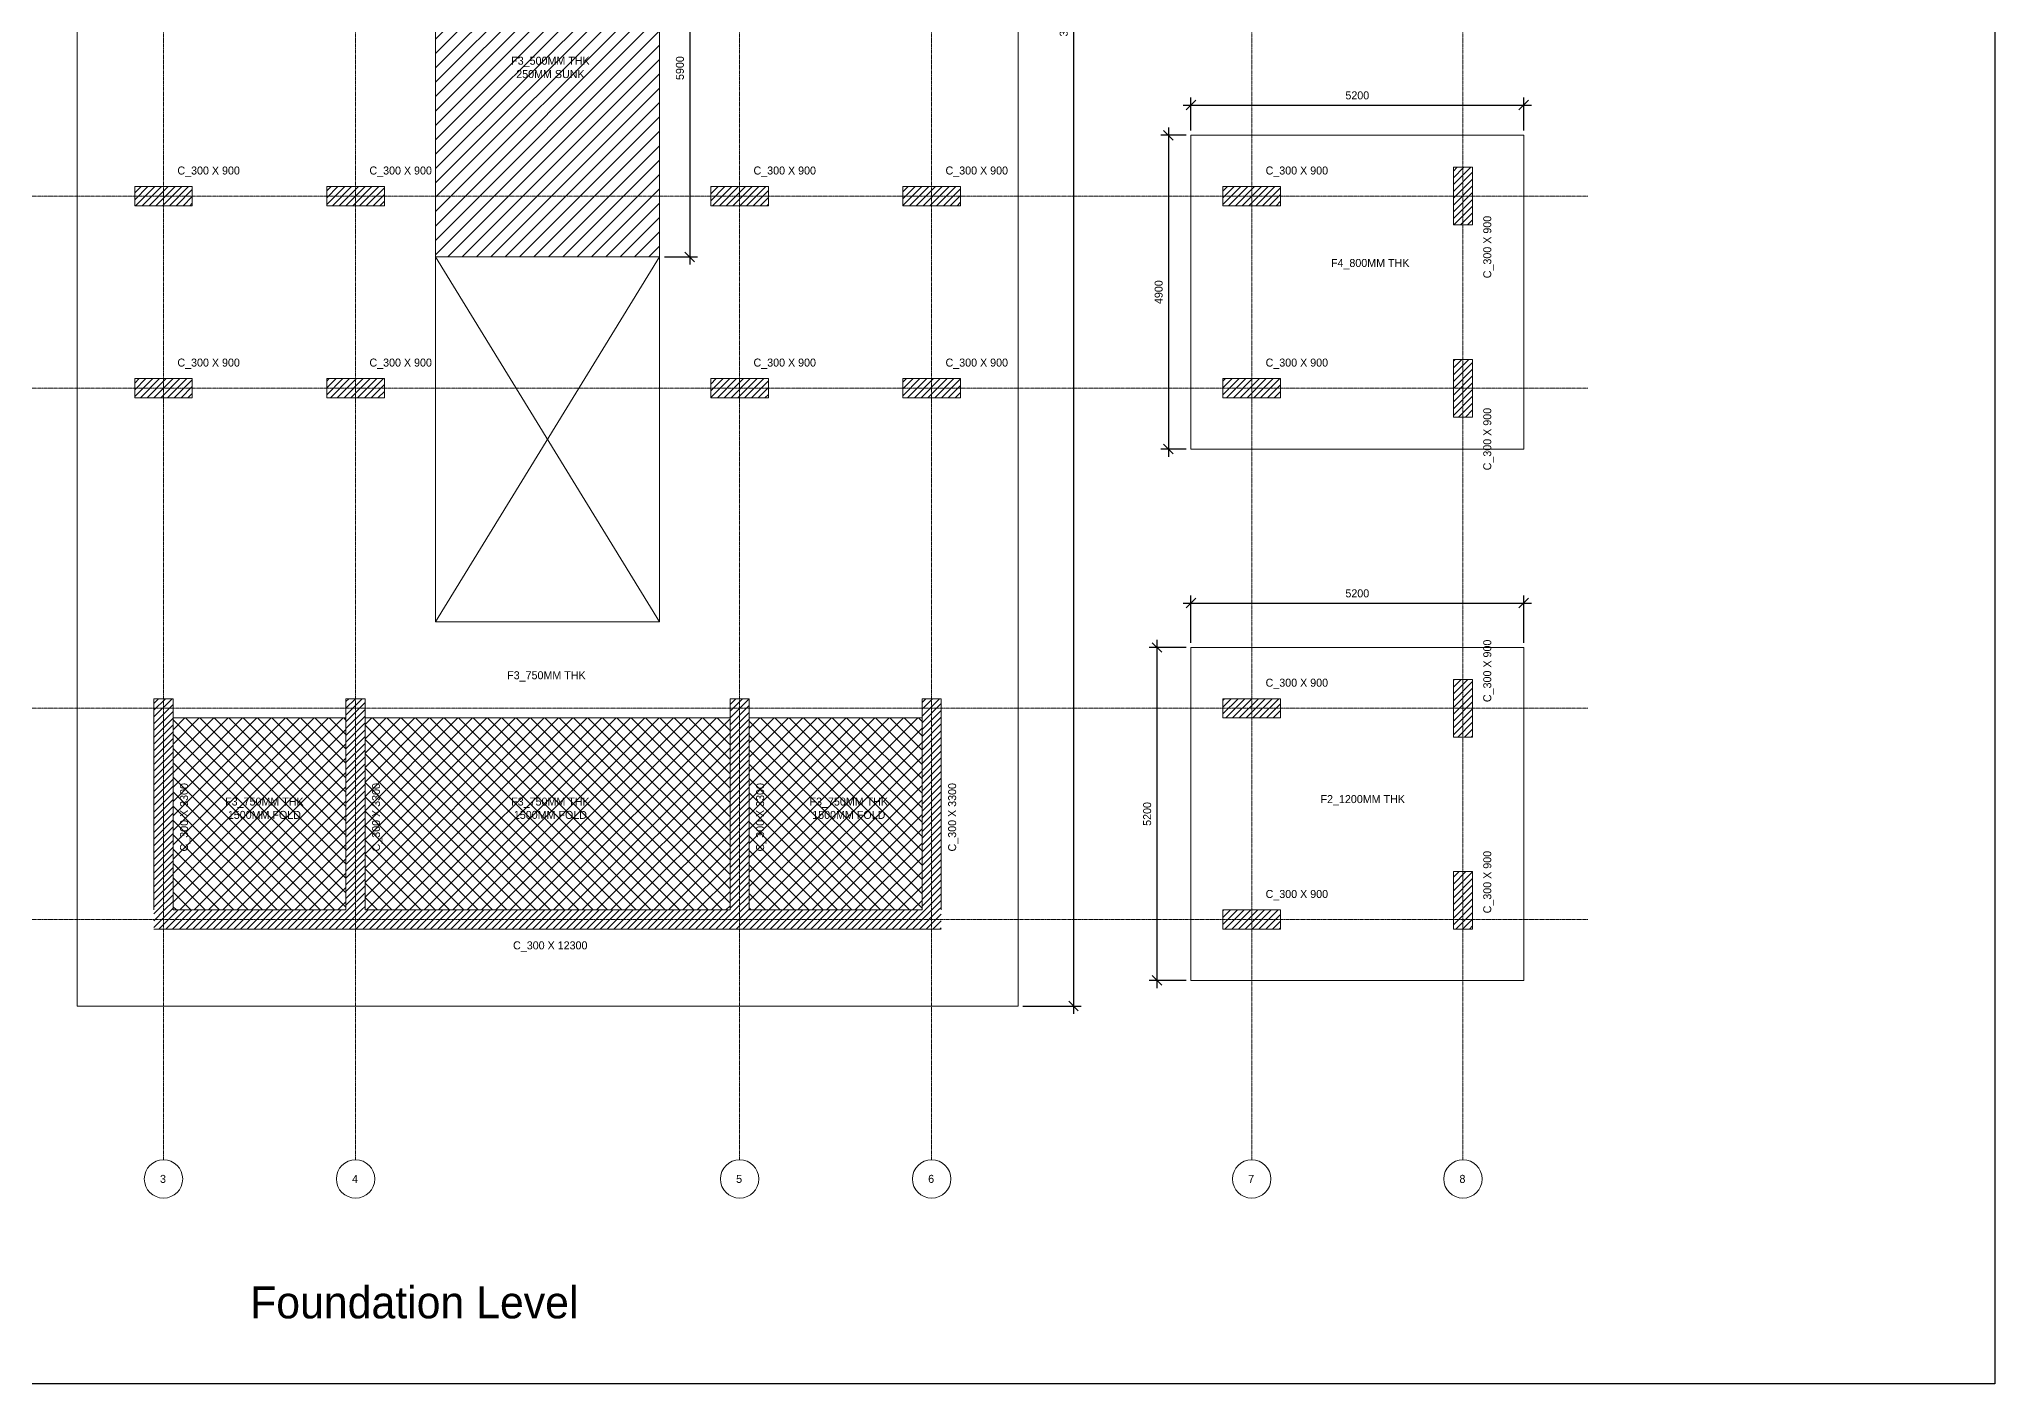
# Model space of a CAD drawing. Header units: millimetres. Extents: x -12446 to 395154, y -7552 to 35181.
# Drawn here: x 4340 to 34893, y -7552 to 13452 of the extents above; entities that cross this region are included whole.
import ezdxf

# ---------------------------------------------------------------- set-up
doc = ezdxf.new("R2010")
doc.units = ezdxf.units.MM
doc.header["$PDMODE"] = 35
doc.linetypes.add('Grid Line', pattern=[22.225, 12.7, -3.175, 3.175, -3.175])
for name, color, linetype, lineweight in [('A-ANNO-DIMS', 211, 'Continuous', 9), ('A-CUTOUT', 12, 'Continuous', 18), ('Boundary', 40, 'Continuous', 30), ('G-ANNO-TEXT', 231, 'Continuous', 9), ('S-COLS', 52, 'Continuous', 18), ('S-COLS-IDEN', 171, 'Continuous', 9), ('S-FND', 2, 'Continuous', 18), ('S-FND-FOLD', 31, 'Continuous', 18), ('S-FND-IDEN', 6, 'Continuous', 18), ('S-FND-SUNK', 9, 'Continuous', 18), ('S-GRID', 1, 'Continuous', 9), ('S-GRID-IDEN', 1, 'Continuous', 9)]:
    doc.layers.add(name, color=color, linetype=linetype, lineweight=lineweight)
doc.styles.add('JetBrains Mono', font='JetBrainsMono-VariableFont_wght.ttf', dxfattribs={"height": 125})
doc.dimstyles.new('Diagonal_-_2_5mm_JetBrains_Mono', dxfattribs={"dimscale": 304.8, "dimtxt": 176.918969, "dimasz": 0.492126, "dimexe": 0.393701, "dimexo": 0.246063, "dimgap": 0.287073, "dimtad": 1, "dimdec": 0, "dimzin": 0, "dimdsep": 46, "dimtxsty": 'JetBrains Mono', "dimblk1": 'OBLIQUE', "dimblk2": 'OBLIQUE', "dimsah": 1, "dimcen": 0.09, "dimdle": 0.393701, "dimazin": 0, "dimtfac": 1, "dimtdec": 4, "dimtix": 1, "dimtmove": 0, "dimatfit": 3, "dimfxl": 1, "dimtvp": 1, "dimtfill": 1, "dimtolj": 1, "dimtzin": 0, "dimarcsym": 2})
pattern_1 = [(45, (-1716.66, 0), (-53.033, 53.033), [])]
pattern_2 = [(45, (-6e-11, -23300), (-112.2532, 112.2532), []), (135, (-6e-11, -23300), (-112.2532, -112.2532), [])]

# ---------------------------------------------------------------- blocks, each defined once
blk = doc.blocks.new('Grid - M_Grid Head - Circle-24584-01 1st Floor Lvl_')
at = {"layer": 'S-GRID-IDEN'}
blk.add_circle((0, 0), 6, dxfattribs=at)
blk = doc.blocks.new('_Oblique')
at = {"color": 0, "linetype": 'ByBlock', "lineweight": -2}
blk.add_line((-0.5, -0.5), (0.5, 0.5), dxfattribs=at)
blk = doc.blocks.new('*D130')
at = {"layer": 'A-ANNO-DIMS', "color": 0, "lineweight": -2, "transparency": 16777216}
for p, q in [((22213, 4644), (27653, 4644)), ((22333, 4025), (22333, 4764)), ((27533, 4025), (27533, 4764))]:
    blk.add_line(p, q, dxfattribs=at)
at = {"layer": 'Defpoints', "color": 0, "transparency": 16777216}
for p in [(27533, 4644), (22333, 3950), (27533, 3950)]:
    blk.add_point(p, dxfattribs=at)
at = {"layer": 'A-ANNO-DIMS', "color": 0, "lineweight": -2, "transparency": 16777216, "xscale": 150, "yscale": 150, "zscale": 150, "rotation": 180}
blk.add_blockref('_Oblique', (22333, 4644), dxfattribs=at)
at = {"layer": 'A-ANNO-DIMS', "color": 0, "lineweight": -2, "transparency": 16777216, "xscale": 150, "yscale": 150, "zscale": 150}
blk.add_blockref('_Oblique', (27533, 4644), dxfattribs=at)
at = {"layer": 'A-ANNO-DIMS', "color": 0, "transparency": 16777216, "insert": (24933, 4795), "char_height": 125, "attachment_point": 5, "style": 'JetBrains Mono', "bg_fill": 3, "box_fill_scale": 1.1, "bg_fill_color": 9, "bg_fill_true_color": 13158600, "bg_fill_transparency": 0}
blk.add_mtext('\\A1;5200', dxfattribs=at)
blk = doc.blocks.new('*D132')
at = {"layer": 'A-ANNO-DIMS', "color": 0, "lineweight": -2, "transparency": 16777216}
for p, q in [((21802, 4070), (21802, -1370)), ((22258, 3950), (21682, 3950)), ((22258, -1250), (21682, -1250))]:
    blk.add_line(p, q, dxfattribs=at)
at = {"layer": 'Defpoints', "color": 0, "transparency": 16777216}
for p in [(22333, 3950), (21802, -1250), (22333, -1250)]:
    blk.add_point(p, dxfattribs=at)
at = {"layer": 'A-ANNO-DIMS', "color": 0, "lineweight": -2, "transparency": 16777216, "xscale": 150, "yscale": 150, "zscale": 150}
for p, rotation in [((21802, 3950), 90), ((21802, -1250), 270)]:
    blk.add_blockref('_Oblique', p, dxfattribs=dict(at, rotation=rotation))
at = {"layer": 'A-ANNO-DIMS', "color": 0, "transparency": 16777216, "insert": (21650, 1350), "char_height": 125, "attachment_point": 5, "rotation": 90, "style": 'JetBrains Mono', "bg_fill": 3, "box_fill_scale": 1.1, "bg_fill_color": 9, "bg_fill_true_color": 13158600, "bg_fill_transparency": 0}
blk.add_mtext('\\A1;5200', dxfattribs=at)
blk = doc.blocks.new('*D139')
at = {"layer": 'A-ANNO-DIMS', "color": 0, "lineweight": -2, "transparency": 16777216}
for p, q in [((22333, 12025), (22333, 12542)), ((27533, 12025), (27533, 12542)), ((22213, 12422), (27653, 12422))]:
    blk.add_line(p, q, dxfattribs=at)
at = {"layer": 'Defpoints', "color": 0, "transparency": 16777216}
for p in [(27533, 12422), (22333, 11950), (27533, 11950)]:
    blk.add_point(p, dxfattribs=at)
at = {"layer": 'A-ANNO-DIMS', "color": 0, "lineweight": -2, "transparency": 16777216, "xscale": 150, "yscale": 150, "zscale": 150, "rotation": 180}
blk.add_blockref('_Oblique', (22333, 12422), dxfattribs=at)
at = {"layer": 'A-ANNO-DIMS', "color": 0, "lineweight": -2, "transparency": 16777216, "xscale": 150, "yscale": 150, "zscale": 150}
blk.add_blockref('_Oblique', (27533, 12422), dxfattribs=at)
at = {"layer": 'A-ANNO-DIMS', "color": 0, "transparency": 16777216, "insert": (24933, 12573), "char_height": 125, "attachment_point": 5, "style": 'JetBrains Mono', "bg_fill": 3, "box_fill_scale": 1.1, "bg_fill_color": 9, "bg_fill_true_color": 13158600, "bg_fill_transparency": 0}
blk.add_mtext('\\A1;5200', dxfattribs=at)
blk = doc.blocks.new('*D140')
at = {"layer": 'A-ANNO-DIMS', "color": 0, "lineweight": -2, "transparency": 16777216}
for p, q in [((22258, 11950), (21862, 11950)), ((21982, 12070), (21982, 6930)), ((22258, 7050), (21862, 7050))]:
    blk.add_line(p, q, dxfattribs=at)
at = {"layer": 'Defpoints', "color": 0, "transparency": 16777216}
for p in [(22333, 11950), (21982, 7050), (22333, 7050)]:
    blk.add_point(p, dxfattribs=at)
at = {"layer": 'A-ANNO-DIMS', "color": 0, "lineweight": -2, "transparency": 16777216, "xscale": 150, "yscale": 150, "zscale": 150}
for p, rotation in [((21982, 11950), 90), ((21982, 7050), 270)]:
    blk.add_blockref('_Oblique', p, dxfattribs=dict(at, rotation=rotation))
at = {"layer": 'A-ANNO-DIMS', "color": 0, "transparency": 16777216, "insert": (21830, 9500), "char_height": 125, "attachment_point": 5, "rotation": 90, "style": 'JetBrains Mono', "bg_fill": 3, "box_fill_scale": 1.1, "bg_fill_color": 9, "bg_fill_true_color": 13158600, "bg_fill_transparency": 0}
blk.add_mtext('\\A1;4900', dxfattribs=at)
blk = doc.blocks.new('*D143')
at = {"layer": 'A-ANNO-DIMS', "color": 0, "lineweight": -2, "transparency": 16777216}
for p, q in [((19708, 29100), (20619, 29100)), ((20499, 29220), (20499, -1770)), ((19708, -1650), (20619, -1650))]:
    blk.add_line(p, q, dxfattribs=at)
at = {"layer": 'Defpoints', "color": 0, "transparency": 16777216}
for p in [(19633, 29100), (19633, -1650), (20499, -1650)]:
    blk.add_point(p, dxfattribs=at)
at = {"layer": 'A-ANNO-DIMS', "color": 0, "lineweight": -2, "transparency": 16777216, "xscale": 150, "yscale": 150, "zscale": 150}
for p, rotation in [((20499, 29100), 90), ((20499, -1650), 270)]:
    blk.add_blockref('_Oblique', p, dxfattribs=dict(at, rotation=rotation))
at = {"layer": 'A-ANNO-DIMS', "color": 0, "transparency": 16777216, "insert": (20347, 13725), "char_height": 125, "attachment_point": 5, "rotation": 90, "style": 'JetBrains Mono', "bg_fill": 3, "box_fill_scale": 1.1, "bg_fill_color": 9, "bg_fill_true_color": 13158600, "bg_fill_transparency": 0}
blk.add_mtext('\\A1;30750', dxfattribs=at)
blk = doc.blocks.new('*D145')
at = {"layer": 'A-ANNO-DIMS', "color": 0, "lineweight": -2, "transparency": 16777216}
for p, q in [((14108, 15950), (14623, 15950)), ((14503, 16070), (14503, 9930)), ((14108, 10050), (14623, 10050))]:
    blk.add_line(p, q, dxfattribs=at)
at = {"layer": 'Defpoints', "color": 0, "transparency": 16777216}
for p in [(14033, 15950), (14033, 10050), (14503, 10050)]:
    blk.add_point(p, dxfattribs=at)
at = {"layer": 'A-ANNO-DIMS', "color": 0, "lineweight": -2, "transparency": 16777216, "xscale": 150, "yscale": 150, "zscale": 150}
for p, rotation in [((14503, 15950), 90), ((14503, 10050), 270)]:
    blk.add_blockref('_Oblique', p, dxfattribs=dict(at, rotation=rotation))
at = {"layer": 'A-ANNO-DIMS', "color": 0, "transparency": 16777216, "insert": (14351, 13000), "char_height": 125, "attachment_point": 5, "rotation": 90, "style": 'JetBrains Mono', "bg_fill": 3, "box_fill_scale": 1.1, "bg_fill_color": 9, "bg_fill_true_color": 13158600, "bg_fill_transparency": 0}
blk.add_mtext('\\A1;5900', dxfattribs=at)

msp = doc.modelspace()

# ---------------------------------------------------------------- hatches: boundary and pattern name
at = {"layer": 'S-COLS'}
h = msp.add_hatch(dxfattribs=at)
h.set_pattern_fill('FP_1', color=8, style=0, pattern_type=2)
h.set_pattern_definition(pattern_1)
h.paths.add_polyline_path([(26433.3, 10550), (26733.3, 10550), (26733.3, 11450), (26433.3, 11450), (26433.3, 10850)])
h = msp.add_hatch(dxfattribs=at)
h.set_pattern_fill('FP_1', color=8, style=0, pattern_type=2)
h.set_pattern_definition(pattern_1)
h.paths.add_polyline_path([(6733.3, 10850), (6733.3, 11150), (5833.3, 11150), (5833.3, 10850), (6517.6, 10850)])
h = msp.add_hatch(dxfattribs=at)
h.set_pattern_fill('FP_1', color=8, style=0, pattern_type=2)
h.set_pattern_definition(pattern_1)
h.paths.add_polyline_path([(9433.3, 10850), (9733.3, 10850), (9733.3, 11150), (8833.3, 11150), (8833.3, 10850), (9133.3, 10850)])
h = msp.add_hatch(dxfattribs=at)
h.set_pattern_fill('FP_1', color=8, style=0, pattern_type=2)
h.set_pattern_definition(pattern_1)
h.paths.add_polyline_path([(15433.3, 10850), (15733.3, 10850), (15733.3, 11150), (14833.3, 11150), (14833.3, 10850), (15133.3, 10850)])
h = msp.add_hatch(dxfattribs=at)
h.set_pattern_fill('FP_1', color=8, style=0, pattern_type=2)
h.set_pattern_definition(pattern_1)
h.paths.add_polyline_path([(18733.3, 10850), (18733.3, 11150), (17833.3, 11150), (17833.3, 10850), (18433.3, 10850)])
h = msp.add_hatch(dxfattribs=at)
h.set_pattern_fill('FP_1', color=8, style=0, pattern_type=2)
h.set_pattern_definition(pattern_1)
h.paths.add_polyline_path([(23133.3, 10850), (23733.3, 10850), (23733.3, 11150), (22833.3, 11150), (22833.3, 10850)])
h = msp.add_hatch(dxfattribs=at)
h.set_pattern_fill('FP_1', color=8, style=0, pattern_type=2)
h.set_pattern_definition(pattern_1)
h.paths.add_polyline_path([(26433.3, 7550), (26733.3, 7550), (26733.3, 8450), (26433.3, 8450), (26433.3, 7850)])
h = msp.add_hatch(dxfattribs=at)
h.set_pattern_fill('FP_1', color=8, style=0, pattern_type=2)
h.set_pattern_definition(pattern_1)
h.paths.add_polyline_path([(6733.3, 7850), (6733.3, 8150), (5833.3, 8150), (5833.3, 7850), (6433.3, 7850)])
h = msp.add_hatch(dxfattribs=at)
h.set_pattern_fill('FP_1', color=8, style=0, pattern_type=2)
h.set_pattern_definition(pattern_1)
h.paths.add_polyline_path([(9733.3, 7850), (9733.3, 8150), (8833.3, 8150), (8833.3, 7850), (9433.3, 7850)])
h = msp.add_hatch(dxfattribs=at)
h.set_pattern_fill('FP_1', color=8, style=0, pattern_type=2)
h.set_pattern_definition(pattern_1)
h.paths.add_polyline_path([(15433.3, 7850), (15733.3, 7850), (15733.3, 8150), (14833.3, 8150), (14833.3, 7850), (15133.3, 7850)])
h = msp.add_hatch(dxfattribs=at)
h.set_pattern_fill('FP_1', color=8, style=0, pattern_type=2)
h.set_pattern_definition(pattern_1)
h.paths.add_polyline_path([(18733.3, 7850), (18733.3, 8150), (17833.3, 8150), (17833.3, 7850), (18433.3, 7850)])
h = msp.add_hatch(dxfattribs=at)
h.set_pattern_fill('FP_1', color=8, style=0, pattern_type=2)
h.set_pattern_definition(pattern_1)
h.paths.add_polyline_path([(23733.3, 7850), (23733.3, 8150), (22833.3, 8150), (22833.3, 7850), (23433.3, 7850)])
h = msp.add_hatch(dxfattribs=at)
h.set_pattern_fill('FP_1', color=8, style=0, pattern_type=2)
h.set_pattern_definition(pattern_1)
h.paths.add_polyline_path([(26433.3, 2550), (26733.3, 2550), (26733.3, 3450), (26433.3, 3450), (26433.3, 2850)])
h = msp.add_hatch(dxfattribs=at)
h.set_pattern_fill('FP_1', color=8, style=0, pattern_type=2)
h.set_pattern_definition(pattern_1)
h.paths.add_polyline_path([(6433.3, -150), (6433.3, 3150), (6133.3, 3150), (6133.3, -150)])
h = msp.add_hatch(dxfattribs=at)
h.set_pattern_fill('FP_1', color=8, style=0, pattern_type=2)
h.set_pattern_definition(pattern_1)
h.paths.add_polyline_path([(9133.3, -150), (9433.3, -150), (9433.3, 3150), (9133.3, 3150)])
h = msp.add_hatch(dxfattribs=at)
h.set_pattern_fill('FP_1', color=8, style=0, pattern_type=2)
h.set_pattern_definition(pattern_1)
h.paths.add_polyline_path([(15433.3, -150), (15433.3, 3150), (15133.3, 3150), (15133.3, -150)])
h = msp.add_hatch(dxfattribs=at)
h.set_pattern_fill('FP_1', color=8, style=0, pattern_type=2)
h.set_pattern_definition(pattern_1)
h.paths.add_polyline_path([(18433.3, -150), (18433.3, 3150), (18133.3, 3150), (18133.3, -150)])
h = msp.add_hatch(dxfattribs=at)
h.set_pattern_fill('FP_1', color=8, style=0, pattern_type=2)
h.set_pattern_definition(pattern_1)
h.paths.add_polyline_path([(23733.3, 2850), (23733.3, 3150), (22833.3, 3150), (22833.3, 2850), (23433.3, 2850)])
h = msp.add_hatch(dxfattribs=at)
h.set_pattern_fill('FP_1', color=8, style=0, pattern_type=2)
h.set_pattern_definition(pattern_1)
h.paths.add_polyline_path([(26733.3, -450), (26733.3, 450), (26433.3, 450), (26433.3, -450)])
h = msp.add_hatch(dxfattribs=at)
h.set_pattern_fill('FP_1', color=8, style=0, pattern_type=2)
h.set_pattern_definition(pattern_1)
h.paths.add_polyline_path([(18433.3, -450), (18433.3, -150), (6133.3, -150), (6133.3, -450), (11266.6, -450)])
h = msp.add_hatch(dxfattribs=at)
h.set_pattern_fill('FP_1', color=8, style=0, pattern_type=2)
h.set_pattern_definition(pattern_1)
h.paths.add_polyline_path([(23733.3, -450), (23733.3, -150), (22833.3, -150), (22833.3, -450)])
at = {"layer": 'S-FND-FOLD'}
h = msp.add_hatch(dxfattribs=at)
h.set_pattern_fill('ANSI37', color=256, scale=50)
h.set_pattern_definition(pattern_2)
h.paths.add_polyline_path([(9133.3, 2850), (6433.3, 2850), (6433.3, -150), (9133.3, -150)])
h.paths.add_polyline_path([(7106.3, 1210), (8508.4, 1210), (8508.4, 1706.9), (7106.3, 1706.9)], flags=24)
h.paths.add_polyline_path([(6748.3, 617.7), (6748.3, 1913), (6459.7, 1913), (6459.7, 617.7)], flags=24)
h = msp.add_hatch(dxfattribs=at)
h.set_pattern_fill('ANSI37', color=256, scale=50)
h.set_pattern_definition(pattern_2)
h.paths.add_polyline_path([(15133.3, 2850), (9433.3, 2850), (9433.3, -150), (15133.3, -150)])
h.paths.add_polyline_path([(9748.3, 617.7), (9748.3, 1913), (9459.7, 1913), (9459.7, 617.7)], flags=24)
h.paths.add_polyline_path([(11574.6, 1210), (12976.6, 1210), (12976.6, 1706.9), (11574.6, 1706.9)], flags=24)
h = msp.add_hatch(dxfattribs=at)
h.set_pattern_fill('ANSI37', color=256, scale=50)
h.set_pattern_definition(pattern_2)
h.paths.add_polyline_path([(18133.3, 2850), (15433.3, 2850), (15433.3, -150), (18133.3, -150)])
h.paths.add_polyline_path([(16235.9, 1210), (17637.9, 1210), (17637.9, 1706.9), (16235.9, 1706.9)], flags=24)
h.paths.add_polyline_path([(15748.3, 617.7), (15748.3, 1913), (15459.7, 1913), (15459.7, 617.7)], flags=24)
at = {"layer": 'S-FND-SUNK'}
h = msp.add_hatch(dxfattribs=at)
h.set_pattern_fill('ANSI31', color=256, scale=50)
h.paths.add_polyline_path([(10533.3, 10050), (10533.3, 15950), (14033.3, 15950), (14033.3, 10050)])
h.paths.add_polyline_path([(11675.2, 12781.5), (12970.5, 12781.5), (12970.5, 13278.3), (11675.2, 13278.3)], flags=24)

# ---------------------------------------------------------------- linework, layer by layer
at = {"layer": 'A-CUTOUT'}
for p, q in [((10533.3, 10050), (14033.3, 4350)), ((10533.3, 4350), (14033.3, 10050))]:
    msp.add_line(p, q, dxfattribs=at)
at = {"layer": 'S-COLS'}
for p, q in [((26433.3, 11450), (26733.3, 11450)), ((26433.3, 11150), (26433.3, 11450)), ((26733.3, 11450), (26733.3, 10550)), ((5833.3, 11150), (6133.3, 11150)), ((5833.3, 10850), (5833.3, 11150)), ((6133.3, 11150), (6433.3, 11150)), ((6433.3, 11150), (6733.3, 11150)), ((6733.3, 11150), (6733.3, 10850)), ((8833.3, 11150), (9133.3, 11150)), ((8833.3, 10850), (8833.3, 11150)), ((9133.3, 11150), (9433.3, 11150)), ((9433.3, 11150), (9733.3, 11150)), ((9733.3, 11150), (9733.3, 10850)), ((14833.3, 11150), (15133.3, 11150)), ((14833.3, 10850), (14833.3, 11150)), ((15133.3, 11150), (15433.3, 11150)), ((15433.3, 11150), (15733.3, 11150)), ((15733.3, 11150), (15733.3, 10850)), ((17833.3, 11150), (18133.3, 11150)), ((17833.3, 10850), (17833.3, 11150)), ((18133.3, 11150), (18433.3, 11150)), ((18433.3, 11150), (18733.3, 11150)), ((18733.3, 11150), (18733.3, 10850)), ((22833.3, 11150), (23133.3, 11150)), ((22833.3, 10850), (22833.3, 11150)), ((23133.3, 11150), (23433.3, 11150)), ((23433.3, 11150), (23733.3, 11150)), ((23733.3, 11150), (23733.3, 10850)), ((26433.3, 10850), (26433.3, 11150)), ((6133.3, 10850), (5833.3, 10850)), ((6433.3, 10850), (6133.3, 10850)), ((6733.3, 10850), (6433.3, 10850)), ((9133.3, 10850), (8833.3, 10850)), ((9433.3, 10850), (9133.3, 10850)), ((9733.3, 10850), (9433.3, 10850)), ((15133.3, 10850), (14833.3, 10850)), ((15433.3, 10850), (15133.3, 10850)), ((15733.3, 10850), (15433.3, 10850)), ((18133.3, 10850), (17833.3, 10850)), ((18433.3, 10850), (18133.3, 10850)), ((18733.3, 10850), (18433.3, 10850)), ((23133.3, 10850), (22833.3, 10850)), ((23433.3, 10850), (23133.3, 10850)), ((23733.3, 10850), (23433.3, 10850)), ((26433.3, 10550), (26433.3, 10850)), ((26733.3, 10550), (26433.3, 10550)), ((26433.3, 8450), (26733.3, 8450)), ((26433.3, 8150), (26433.3, 8450)), ((26733.3, 8450), (26733.3, 7550)), ((5833.3, 8150), (6133.3, 8150)), ((5833.3, 7850), (5833.3, 8150)), ((6133.3, 8150), (6433.3, 8150)), ((6433.3, 8150), (6733.3, 8150)), ((6733.3, 8150), (6733.3, 7850)), ((8833.3, 8150), (9133.3, 8150)), ((8833.3, 7850), (8833.3, 8150)), ((9133.3, 8150), (9433.3, 8150)), ((9433.3, 8150), (9733.3, 8150)), ((9733.3, 8150), (9733.3, 7850)), ((14833.3, 8150), (15133.3, 8150)), ((14833.3, 7850), (14833.3, 8150)), ((15133.3, 8150), (15433.3, 8150)), ((15433.3, 8150), (15733.3, 8150)), ((15733.3, 8150), (15733.3, 7850)), ((17833.3, 8150), (18133.3, 8150)), ((17833.3, 7850), (17833.3, 8150)), ((18133.3, 8150), (18433.3, 8150)), ((18433.3, 8150), (18733.3, 8150)), ((18733.3, 8150), (18733.3, 7850)), ((22833.3, 8150), (23133.3, 8150)), ((22833.3, 7850), (22833.3, 8150)), ((23133.3, 8150), (23433.3, 8150)), ((23433.3, 8150), (23733.3, 8150)), ((23733.3, 8150), (23733.3, 7850)), ((26433.3, 7850), (26433.3, 8150)), ((6133.3, 7850), (5833.3, 7850)), ((6433.3, 7850), (6133.3, 7850)), ((6733.3, 7850), (6433.3, 7850)), ((9133.3, 7850), (8833.3, 7850)), ((9433.3, 7850), (9133.3, 7850)), ((9733.3, 7850), (9433.3, 7850)), ((15133.3, 7850), (14833.3, 7850)), ((15433.3, 7850), (15133.3, 7850)), ((15733.3, 7850), (15433.3, 7850)), ((18133.3, 7850), (17833.3, 7850)), ((18433.3, 7850), (18133.3, 7850)), ((18733.3, 7850), (18433.3, 7850)), ((23133.3, 7850), (22833.3, 7850)), ((23433.3, 7850), (23133.3, 7850)), ((23733.3, 7850), (23433.3, 7850)), ((26433.3, 7550), (26433.3, 7850)), ((26733.3, 7550), (26433.3, 7550)), ((26433.3, 3450), (26733.3, 3450)), ((26433.3, 3150), (26433.3, 3450)), ((26733.3, 3450), (26733.3, 2550)), ((6133.3, 3150), (6433.3, 3150)), ((6133.3, 2850), (6133.3, 3150)), ((6433.3, 3150), (6433.3, -150)), ((9133.3, 3150), (9433.3, 3150)), ((9133.3, -150), (9133.3, 3150)), ((9433.3, 3150), (9433.3, -150)), ((15133.3, 3150), (15433.3, 3150)), ((15133.3, -150), (15133.3, 3150)), ((15433.3, 3150), (15433.3, -150)), ((18133.3, 3150), (18433.3, 3150)), ((18133.3, -150), (18133.3, 3150)), ((18433.3, 3150), (18433.3, 2850)), ((22833.3, 3150), (23133.3, 3150)), ((22833.3, 2850), (22833.3, 3150)), ((23133.3, 3150), (23433.3, 3150)), ((23433.3, 3150), (23733.3, 3150)), ((23733.3, 3150), (23733.3, 2850)), ((26433.3, 2850), (26433.3, 3150)), ((6133.3, -150), (6133.3, 2850)), ((18433.3, 2850), (18433.3, -150)), ((23133.3, 2850), (22833.3, 2850)), ((23433.3, 2850), (23133.3, 2850)), ((23733.3, 2850), (23433.3, 2850)), ((26433.3, 2550), (26433.3, 2850)), ((26733.3, 2550), (26433.3, 2550)), ((26433.3, 450), (26733.3, 450)), ((26433.3, -150), (26433.3, 450)), ((26733.3, 450), (26733.3, -450)), ((6433.3, -150), (9133.3, -150)), ((9433.3, -150), (15133.3, -150)), ((15433.3, -150), (18133.3, -150)), ((22833.3, -150), (23133.3, -150)), ((22833.3, -450), (22833.3, -150)), ((23133.3, -150), (23433.3, -150)), ((23433.3, -150), (23733.3, -150)), ((23733.3, -150), (23733.3, -450)), ((26433.3, -450), (26433.3, -150)), ((18433.3, -450), (6133.3, -450)), ((23733.3, -450), (22833.3, -450)), ((26733.3, -450), (26433.3, -450))]:
    msp.add_line(p, q, dxfattribs=at)
at = {"layer": 'S-FND'}
for p, q in [((19633.3, 4350), (19633.3, 22050)), ((4933.3, 4350), (4933.3, 21650)), ((10533.3, 4350), (10533.3, 10050)), ((14033.3, 10050), (14033.3, 4350))]:
    msp.add_line(p, q, dxfattribs=at)
for points in [[(22333.3, 11950), (27533.3, 11950), (27533.3, 7050), (22333.3, 7050)], [(22333.3, 3950), (27533.3, 3950), (27533.3, -1250), (22333.3, -1250)]]:
    msp.add_lwpolyline(points, close=True, dxfattribs=at)
for points in [[(19633.3, 4350), (19633.3, -1650), (4933.3, -1650), (4933.3, 4350)], [(10533.3, 4350), (14033.3, 4350)]]:
    msp.add_lwpolyline(points, dxfattribs=at)
at = {"layer": 'S-FND-FOLD'}
for p, q in [((6433.3, 2850), (9133.3, 2850)), ((9433.3, 2850), (15133.3, 2850)), ((15433.3, 2850), (18133.3, 2850))]:
    msp.add_line(p, q, dxfattribs=at)
at = {"layer": 'S-FND-SUNK'}
for p, q in [((10533.3, 10050), (10533.3, 15950)), ((14033.3, 15950), (14033.3, 10050)), ((10533.3, 10050), (14033.3, 10050))]:
    msp.add_line(p, q, dxfattribs=at)
at = {"layer": 'S-GRID', "linetype": 'Grid Line'}
for p, q in [((6283.3, 30181.3), (6283.3, -4050.9)), ((9283.3, 30181.3), (9283.3, -4050.9)), ((15283.3, 30181.3), (15283.3, -4050.9)), ((18283.3, 30181.3), (18283.3, -4050.9)), ((23283.3, 30181.3), (23283.3, -4050.9)), ((26583.3, 30181.3), (26583.3, -4050.9)), ((28535.8, 11000), (-5402.5, 11000)), ((28535.8, 8000), (-5402.5, 8000)), ((28535.8, 3000), (-5402.5, 3000)), ((28535.8, -300), (-5402.5, -300))]:
    msp.add_line(p, q, dxfattribs=at)

# ---------------------------------------------------------------- block references
at = {"layer": 'S-GRID-IDEN', "xscale": 49.99999999999998, "yscale": 49.99999999999998, "zscale": 49.99999999999998, "rotation": 180}
for p in [(6283.3, -4350.9), (9283.3, -4350.9), (15283.3, -4350.9), (18283.3, -4350.9), (23283.3, -4350.9), (26583.3, -4350.9)]:
    msp.add_blockref('Grid - M_Grid Head - Circle-24584-01 1st Floor Lvl_', p, dxfattribs=at)

# ---------------------------------------------------------------- texts
at = {"layer": 'G-ANNO-TEXT', "insert": (7636.1, -6028.7), "char_height": 500, "attachment_point": 1, "style": 'JetBrains Mono'}
msp.add_mtext_dynamic_manual_height_columns('Foundation Level', width=9765.724, gutter_width=1, heights=[0], dxfattribs=at)
at = {"layer": 'S-COLS-IDEN', "char_height": 125, "attachment_point": 1, "style": 'JetBrains Mono'}
for s, insert, width in [('C_300 X 900', (6500.3, 11462.7), 1410.97), ('C_300 X 900', (9500.3, 11462.7), 1410.97), ('C_300 X 900', (15500.3, 11462.7), 1410.97), ('C_300 X 900', (18500.3, 11462.7), 1410.97), ('C_300 X 900', (23500.3, 11462.7), 1410.97), ('C_300 X 900', (6500.3, 8462.7), 1410.97), ('C_300 X 900', (9500.3, 8462.7), 1410.97), ('C_300 X 900', (15500.3, 8462.7), 1410.97), ('C_300 X 900', (18500.3, 8462.7), 1410.97), ('C_300 X 900', (23500.3, 8462.7), 1410.97), ('C_300 X 900', (23500.3, 3462.7), 1410.97), ('C_300 X 900', (23500.3, 162.7), 1410.97), ('C_300 X 12300', (11744.3, -640), 1667.51)]:
    msp.add_mtext(s, dxfattribs=dict(at, insert=insert, width=width))
at = {"layer": 'S-COLS-IDEN', "char_height": 125, "attachment_point": 1, "rotation": 90, "style": 'JetBrains Mono'}
for s, insert, width in [('C_300 X 900', (26900.6, 9717), 1410.97), ('C_300 X 900', (26900.6, 6717), 1410.97), ('C_300 X 900', (26900.6, 3097), 1410.97), ('C_300 X 3300', (6540.6, 764), 1539.24), ('C_300 X 3300', (9540.6, 764), 1539.24), ('C_300 X 3300', (15540.6, 764), 1539.24), ('C_300 X 3300', (18540.6, 764), 1539.24), ('C_300 X 900', (26900.6, -203), 1410.97)]:
    msp.add_mtext(s, dxfattribs=dict(at, insert=insert, width=width))
at = {"layer": 'S-FND-IDEN', "char_height": 125, "width": 1410.97, "attachment_point": 5, "style": 'JetBrains Mono'}
for s, insert in [('F3_500MM THK\\P250MM SUNK', (12327.6, 13009.9)), ('F4_800MM THK', (25134.3, 9938.3)), ('F3_750MM THK', (12265, 3498.3)), ('F3_750MM THK\\P1500MM FOLD', (7859.3, 1438.5)), ('F3_750MM THK\\P1500MM FOLD', (12327.6, 1438.5)), ('F3_750MM THK\\P1500MM FOLD', (16988.9, 1438.5)), ('F2_1200MM THK', (25017.7, 1564))]:
    msp.add_mtext(s, dxfattribs=dict(at, insert=insert))

# ---------------------------------------------------------------- next in the draw order: texts
at = {"layer": 'S-GRID-IDEN', "char_height": 125, "width": 128.27, "attachment_point": 1, "style": 'JetBrains Mono', "bg_fill": 3, "box_fill_scale": 1.25, "bg_fill_color": 9, "bg_fill_true_color": 13158600, "bg_fill_transparency": 0}
for s, insert in [('3', (6228.9, -4287.5)), ('4', (9228.9, -4287.5)), ('5', (15228.9, -4287.5)), ('6', (18228.9, -4287.5)), ('7', (23228.9, -4287.5)), ('8', (26528.9, -4287.5))]:
    msp.add_mtext(s, dxfattribs=dict(at, insert=insert))

# ---------------------------------------------------------------- next in the draw order: linework, layer by layer
at = {"layer": 'Boundary'}
msp.add_lwpolyline([(-12445.7, 35181.3), (34893.1, 35181.3), (34893.1, -7551.8), (-12445.7, -7551.8)], close=True, dxfattribs=at)

# ---------------------------------------------------------------- next in the draw order: dimensions: what is measured, and where the dimension line sits
at = {"layer": 'A-ANNO-DIMS'}
for base, p1, p2, picture, middle in [((20498.9, -1650), (19633.3, 29100), (19633.3, -1650), '*D143', (20347.1, 13725)), ((14502.7, 10050), (14033.3, 15950), (14033.3, 10050), '*D145', (14350.9, 13000))]:
    dim = msp.add_linear_dim(base=base, p1=p1, p2=p2, angle=90, dimstyle='Diagonal_-_2_5mm_JetBrains_Mono', override={"dimpost": '<>'}, dxfattribs=at)
    dim.commit()
    dim.dimension.update_dxf_attribs({"geometry": picture, "text_midpoint": middle})
for base, p1, p2, picture, middle in [((27533.3, 12421.7), (22333.3, 11950), (27533.3, 11950), '*D139', (24933.3, 12573.4)), ((27533.3, 4643.7), (22333.3, 3950), (27533.3, 3950), '*D130', (24933.3, 4795.4))]:
    dim = msp.add_linear_dim(base=base, p1=p1, p2=p2, dimstyle='Diagonal_-_2_5mm_JetBrains_Mono', override={"dimpost": '<>'}, dxfattribs=at)
    dim.commit()
    dim.dimension.update_dxf_attribs({"geometry": picture, "text_midpoint": middle})

# ---------------------------------------------------------------- next in the draw order: dimensions: what is measured, and where the dimension line sits
for base, p1, p2, picture, middle in [((21981.9, 7050), (22333.3, 11950), (22333.3, 7050), '*D140', (21830.2, 9500)), ((21801.8, -1250), (22333.3, 3950), (22333.3, -1250), '*D132', (21650.1, 1350))]:
    dim = msp.add_linear_dim(base=base, p1=p1, p2=p2, angle=90, dimstyle='Diagonal_-_2_5mm_JetBrains_Mono', override={"dimpost": '<>'}, dxfattribs=at)
    dim.commit()
    dim.dimension.update_dxf_attribs({"geometry": picture, "text_midpoint": middle})

doc.saveas('drawing.dxf')
